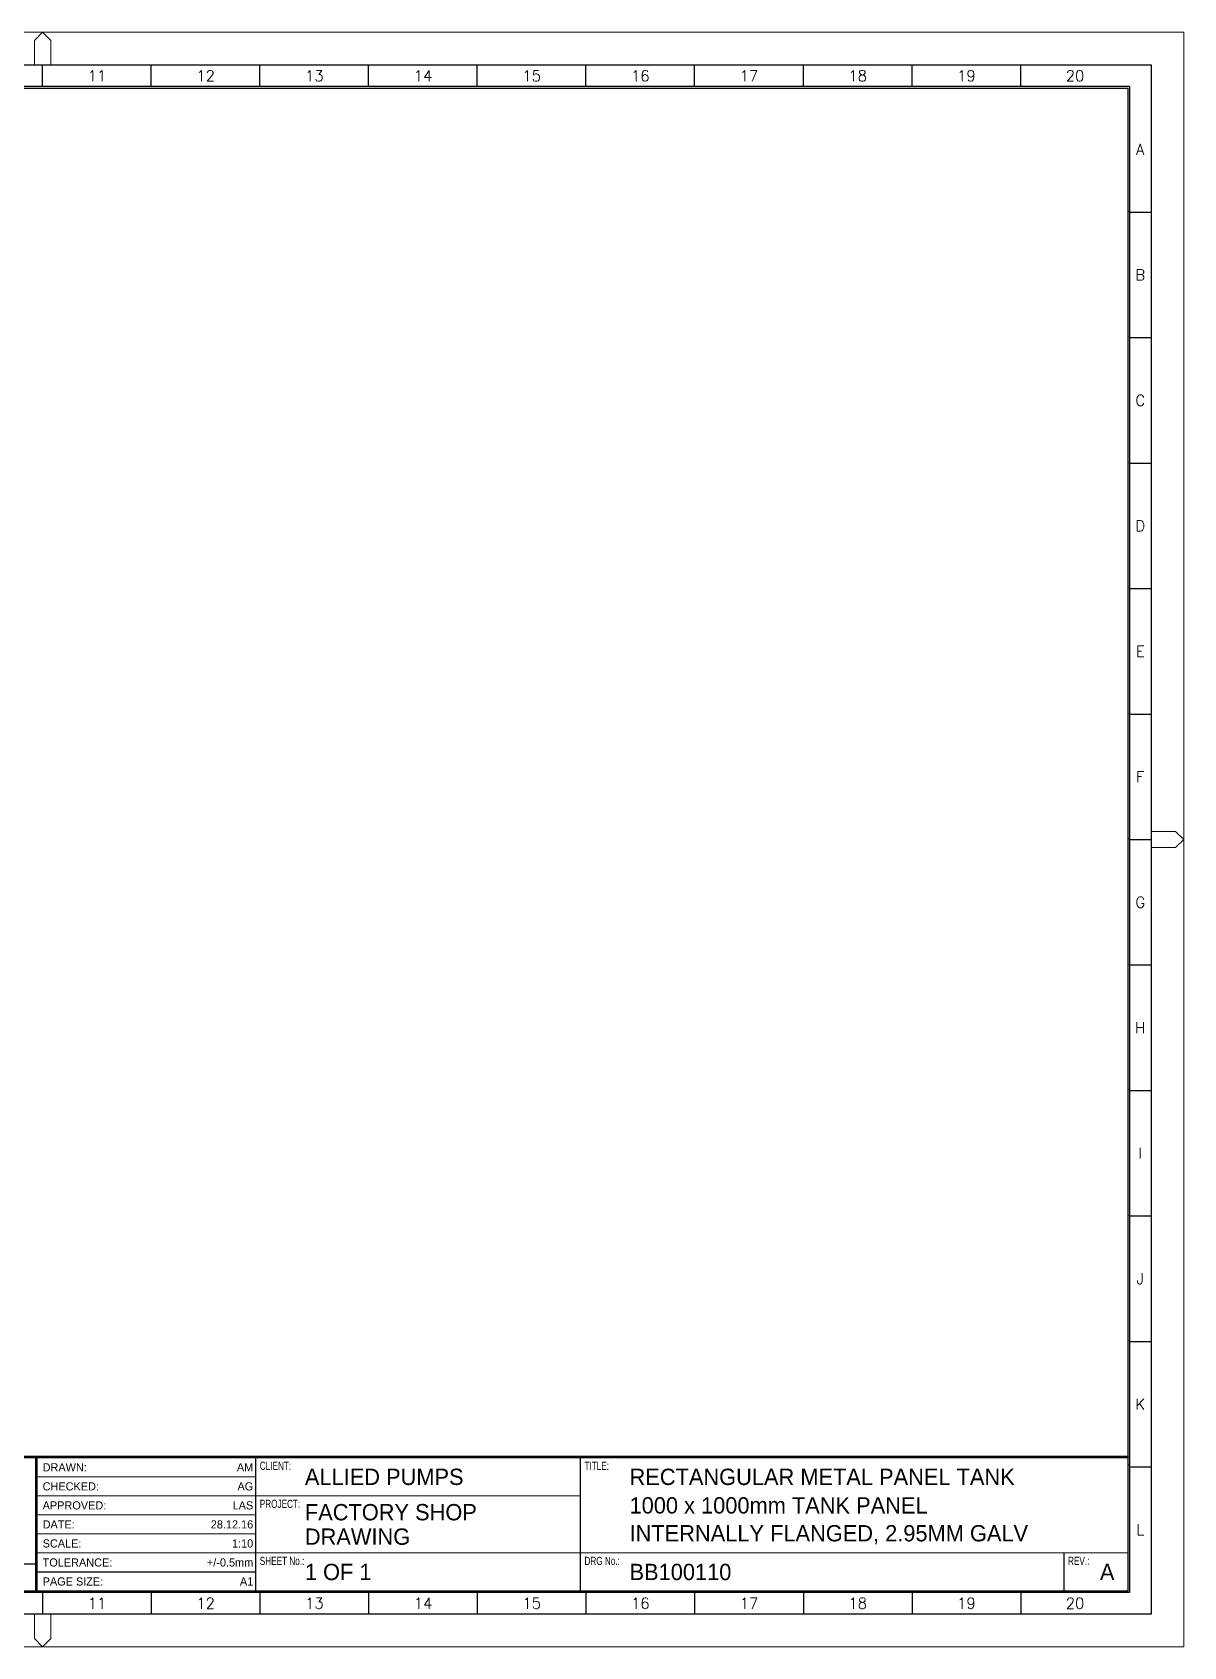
# Paper-space layout 'BB100110' of a CAD drawing. Header units: millimetres. Extents: x 571 to 1412, y -35 to 560.
# Drawn here: x 987 to 1412, y -35 to 560 of the extents above; entities that cross this region are included whole.
import ezdxf
from ezdxf.enums import TextEntityAlignment as Align

# ---------------------------------------------------------------- set-up
doc = ezdxf.new("R2010")
doc.units = ezdxf.units.MM
for name, color, linetype in [('.TITLE BLOCK ATTRIBUTES', 2, 'Continuous'), ('.TITLE BLOCK OUTLINE', 151, 'Continuous'), ('.TITLE BLOCK TEXT', 3, 'Continuous')]:
    doc.layers.add(name, color=color, linetype=linetype)
doc.layers.add('.TITLE PAGE OUTLINE', color=252, linetype='Continuous', plot=False)
doc.styles.add('ROMANS', font='romans')
doc.styles.add('style1', font='FRABK.TTF')

# ---------------------------------------------------------------- blocks, each defined once
blk = doc.blocks.new('AP TITLE BLOCK A3')
at = {"layer": '.TITLE BLOCK OUTLINE'}
for p, q in [((6, 291), (414, 291)), ((210, 287), (210, 291)), ((230, 287), (230, 291)), ((250, 287), (250, 291)), ((270, 287), (270, 291)), ((290, 287), (290, 291)), ((310, 287), (310, 291)), ((330, 287), (330, 291)), ((350, 287), (350, 291)), ((370, 287), (370, 291)), ((390, 287), (390, 291)), ((414, 291), (414, 6)), ((410, 287), (10, 287)), ((10.25, 286.75), (409.75, 286.75)), ((409.75, 10.25), (409.75, 286.75)), ((410, 287), (410, 10)), ((410, 264), (410, 264.08)), ((410, 263.92), (414, 263.92)), ((410, 240.92), (410, 241)), ((410, 240.83), (414, 240.83)), ((410, 217.83), (410, 217.92)), ((410, 217.75), (414, 217.75)), ((410, 194.75), (410, 194.83)), ((410, 194.67), (414, 194.67)), ((410, 171.67), (410, 171.75)), ((410, 171.58), (414, 171.58)), ((410, 148.58), (410, 148.67)), ((410, 148.5), (414, 148.5)), ((410, 125.5), (410, 125.58)), ((410, 125.42), (414, 125.42)), ((410, 102.42), (410, 102.5)), ((410, 102.33), (414, 102.33)), ((410, 79.33), (410, 79.42)), ((410, 79.25), (414, 79.25)), ((410, 56.25), (410, 56.33)), ((410, 56.17), (414, 56.17)), ((409.75, 35), (10.25, 35)), ((409.75, 34.75), (10.25, 34.75)), ((208.76, 10.25), (208.76, 34.75)), ((209.01, 10.25), (209.01, 34.75)), ((249.26, 10.25), (249.26, 34.75)), ((309.01, 10.25), (309.01, 34.75)), ((410, 34.83), (410, 34.92)), ((410, 33.42), (410, 33.5)), ((410, 33.08), (414, 33.08)), ((92.64, 15.25), (208.76, 15.25)), ((398, 10.25), (398, 17.25)), ((410, 10), (10, 10)), ((409.75, 10.25), (10.25, 10.25)), ((210, 10), (210, 6)), ((230, 10), (230, 6)), ((250, 10), (250, 6)), ((270, 10), (270, 6)), ((290, 10), (290, 6)), ((310, 10), (310, 6)), ((330, 10), (330, 6)), ((350, 10), (350, 6)), ((370, 10), (370, 6)), ((390, 10), (390, 6)), ((414, 6), (6, 6))]:
    blk.add_line(p, q, dxfattribs=at)
at = {"layer": '.TITLE BLOCK OUTLINE', "lineweight": 20}
for p, q in [((209.01, 31.25), (249.26, 31.25)), ((209.01, 27.75), (249.26, 27.75)), ((249.26, 27.75), (309.01, 27.75)), ((209.01, 24.25), (249.26, 24.25)), ((209.01, 20.75), (249.26, 20.75)), ((209.01, 17.25), (249.26, 17.25)), ((249.26, 17.25), (409.75, 17.25))]:
    blk.add_line(p, q, dxfattribs=at)
at = {"layer": '.TITLE BLOCK OUTLINE', "lineweight": 25}
blk.add_line((209.01, 13.75), (249.26, 13.75), dxfattribs=at)
at = {"layer": '.TITLE PAGE OUTLINE', "color": 170, "linetype": 'Continuous', "lineweight": 13}
for p, q in [((208.5, 295.5), (210, 297)), ((208.5, 291), (208.5, 295.5)), ((210, 297), (211.5, 295.5)), ((211.5, 291), (211.5, 295.5)), ((410, 297), (420, 297)), ((420, 287), (420, 297)), ((414, 150), (418.5, 150)), ((418.5, 150), (420, 148.5)), ((414, 147), (418.5, 147)), ((420, 148.5), (418.5, 147)), ((420, 0), (420, 10)), ((208.5, 6), (208.5, 1.5)), ((211.5, 6), (211.5, 1.5)), ((208.5, 1.5), (210, 0)), ((210, 0), (211.5, 1.5)), ((410, 0), (420, 0))]:
    blk.add_line(p, q, dxfattribs=at)
at = {"layer": '.TITLE PAGE OUTLINE', "linetype": 'Continuous', "lineweight": 0}
blk.add_3dface([(0, 0), (420, 0), (420, 297), (0, 297)], dxfattribs=at)
at = {"layer": '.TITLE BLOCK ATTRIBUTES', "style": 'style1'}
for tag, p in [('REVF', (12.75, 33)), ('00.00.06', (20.75, 33)), ('DRN6', (29.25, 33)), ('CHK6', (35.25, 33)), ('APP6', (41.25, 33)), ('REVE', (12.75, 29.5)), ('00.00.05', (20.75, 29.5)), ('DRN5', (29.25, 29.5)), ('CHK5', (35.25, 29.5)), ('APP5', (41.25, 29.5)), ('REVD', (12.75, 26)), ('00.00.04', (20.75, 26)), ('DRN4', (29.25, 26)), ('CHK4', (35.25, 26)), ('APP4', (41.25, 26)), ('REVC', (12.75, 22.5)), ('00.00.03', (20.75, 22.5)), ('DRN3', (29.25, 22.5)), ('CHK3', (35.25, 22.5)), ('APP3', (41.25, 22.5)), ('REVB', (12.75, 19)), ('00.00.02', (20.75, 19)), ('DRN2', (29.25, 19)), ('CHK2', (35.25, 19)), ('APP2', (41.25, 19)), ('REVA', (12.75, 15.5)), ('00.00.01', (20.75, 15.5)), ('DRN1', (29.25, 15.5)), ('CHK1', (35.25, 15.5)), ('APP1', (41.25, 15.5))]:
    blk.add_attdef(tag, text='', height=1.5, dxfattribs=at).set_placement(p, align=Align.MIDDLE_CENTER)
for tag, height, p in [('DESRP6', 1.5, (45.7, 33)), ('CLIENT', 3, (258.26, 31.25)), ('TITLE1', 3, (318.01, 31.25)), ('DESRP5', 1.5, (45.7, 29.5)), ('DESRP4', 1.5, (45.7, 26)), ('TITLE2', 3, (318.01, 26)), ('PROJ1', 3, (258.26, 24.75)), ('DESRP3', 1.5, (45.7, 22.5)), ('PROJ2', 3, (258.26, 20.25)), ('TITLE3', 3, (318.01, 20.87)), ('DESRP2', 1.5, (45.7, 19)), ('DESRP1', 1.5, (45.7, 15.5)), ('SHN', 3, (258.26, 13.75)), ('DRGNO.', 3, (318.01, 13.75)), ('A', 3, (404.58, 13.75))]:
    blk.add_attdef(tag, text='', height=height, dxfattribs=at).set_placement(p, align=Align.MIDDLE_LEFT)
at = {"layer": '.TITLE BLOCK ATTRIBUTES', "style": 'ROMANS'}
for tag, p in [('DRN', (248.76, 33)), ('CHK', (248.76, 29.5)), ('APP', (248.76, 26)), ('DATE', (248.76, 22.5)), ('SCALE', (248.76, 19)), ('TOL', (248.76, 15.5)), ('PGES', (248.76, 12))]:
    blk.add_attdef(tag, text='', height=1.5, dxfattribs=at).set_placement(p, align=Align.MIDDLE_RIGHT)
at = {"layer": '.TITLE BLOCK TEXT', "style": 'ROMANS'}
for s, p in [('11', (220, 289)), ('12', (240, 289)), ('13', (260, 289)), ('14', (280, 289)), ('15', (300, 289)), ('16', (320, 289)), ('17', (340, 289)), ('18', (360, 289)), ('19', (380, 289)), ('20', (400, 289)), ('A', (412, 275.46)), ('B', (412, 252.37)), ('C', (412, 229.29)), ('D', (412, 206.21)), ('E', (412, 183.12)), ('F', (412, 160.04)), ('G', (412, 136.96)), ('H', (412, 113.87)), ('I', (412, 90.79)), ('J', (412, 67.71)), ('K', (412, 44.62)), ('L', (412, 21.54)), ('11', (220, 8)), ('12', (240, 8)), ('13', (260, 8)), ('14', (280, 8)), ('15', (300, 8)), ('16', (320, 8)), ('17', (340, 8)), ('18', (360, 8)), ('19', (380, 8)), ('20', (400, 8))]:
    blk.add_text(s, height=2, dxfattribs=at).set_placement(p, align=Align.MIDDLE_CENTER)
at = {"layer": '.TITLE BLOCK TEXT', "style": 'style1'}
for s, p in [('DRAWN:', (210.01, 33)), ('CHECKED:', (210.01, 29.5)), ('APPROVED:', (210.01, 26)), ('DATE:', (210.01, 22.5)), ('SCALE:', (210.01, 19)), ('TOLERANCE:', (210.01, 15.5)), ('PAGE SIZE:', (210.01, 12))]:
    blk.add_text(s, height=1.5, dxfattribs=at).set_placement(p, align=Align.MIDDLE_LEFT)
at = {"layer": '.TITLE BLOCK TEXT', "style": 'style1', "width": 0.75}
for s, p in [('CLIENT:', (249.97, 34.04)), ('TITLE:', (309.72, 34.04)), ('PROJECT:', (249.97, 27.04)), ('SHEET No.:', (249.97, 16.54)), ('DRG No.:', (309.72, 16.54)), ('REV.:', (398.71, 16.54))]:
    blk.add_text(s, height=1.5, dxfattribs=at).set_placement(p, align=Align.TOP_LEFT)

psp = doc.layouts.new('BB100110')

# ---------------------------------------------------------------- block references
ref = psp.add_blockref('AP TITLE BLOCK A3', (570.58, -34.6), dxfattribs=dict(xscale=2.002380952380918, yscale=2.002380952380918, zscale=2.002380952380918))
ref.add_attrib('CLIENT', 'ALLIED PUMPS', dxfattribs={"layer": '.TITLE BLOCK ATTRIBUTES', "height": 6.0071, "style": 'style1'}).set_placement((1087.73, 27.98), align=Align.MIDDLE_LEFT)
ref.add_attrib('PROJ1', 'FACTORY SHOP ', dxfattribs={"layer": '.TITLE BLOCK ATTRIBUTES', "height": 6.0071, "style": 'style1'}).set_placement((1087.73, 14.96), align=Align.MIDDLE_LEFT)
ref.add_attrib('PROJ2', 'DRAWING', dxfattribs={"layer": '.TITLE BLOCK ATTRIBUTES', "height": 6.007, "style": 'style1'}).set_placement((1087.73, 5.95), align=Align.MIDDLE_LEFT)
ref.add_attrib('TITLE1', 'RECTANGULAR METAL PANEL TANK', dxfattribs={"layer": '.TITLE BLOCK ATTRIBUTES', "height": 6.0071, "style": 'style1'}).set_placement((1207.37, 27.98), align=Align.MIDDLE_LEFT)
ref.add_attrib('TITLE2', '1000 x 1000mm TANK PANEL', dxfattribs={"layer": '.TITLE BLOCK ATTRIBUTES', "height": 6.0071, "style": 'style1'}).set_placement((1207.37, 17.47), align=Align.MIDDLE_LEFT)
ref.add_attrib('TITLE3', 'INTERNALLY FLANGED, 2.95MM GALV', dxfattribs={"layer": '.TITLE BLOCK ATTRIBUTES', "height": 6.0071, "style": 'style1'}).set_placement((1207.37, 7.2), align=Align.MIDDLE_LEFT)
ref.add_attrib('DRGNO.', 'BB100110', dxfattribs={"layer": '.TITLE BLOCK ATTRIBUTES', "height": 6.007, "style": 'style1'}).set_placement((1207.37, -7.06), align=Align.MIDDLE_LEFT)
ref.add_attrib('A', 'A', dxfattribs={"layer": '.TITLE BLOCK ATTRIBUTES', "height": 6.01, "style": 'style1'}).set_placement((1380.7, -7.06), align=Align.MIDDLE_LEFT)
ref.add_attrib('SHN', '1 OF 1', dxfattribs={"layer": '.TITLE BLOCK ATTRIBUTES', "height": 6.007, "style": 'style1'}).set_placement((1087.73, -7.06), align=Align.MIDDLE_LEFT)
ref.add_attrib('CHK', 'AG', dxfattribs={"layer": '.TITLE BLOCK ATTRIBUTES', "height": 3.004, "style": 'style1'}).set_placement((1068.7, 24.47), align=Align.MIDDLE_RIGHT)
ref.add_attrib('APP', 'LAS', dxfattribs={"layer": '.TITLE BLOCK ATTRIBUTES', "height": 3.004, "style": 'style1'}).set_placement((1068.7, 17.47), align=Align.MIDDLE_RIGHT)
ref.add_attrib('SCALE', '1:10', dxfattribs={"layer": '.TITLE BLOCK ATTRIBUTES', "height": 3.004, "style": 'style1'}).set_placement((1068.7, 3.45), align=Align.MIDDLE_RIGHT)
ref.add_attrib('DATE', '28.12.16', dxfattribs={"layer": '.TITLE BLOCK ATTRIBUTES', "height": 3.004, "style": 'style1'}).set_placement((1068.7, 10.46), align=Align.MIDDLE_RIGHT)
ref.add_attrib('DRN', 'AM', dxfattribs={"layer": '.TITLE BLOCK ATTRIBUTES', "height": 3.004, "style": 'style1'}).set_placement((1068.7, 31.48), align=Align.MIDDLE_RIGHT)
ref.add_attrib('TOL', '+/-0.5mm', dxfattribs={"layer": '.TITLE BLOCK ATTRIBUTES', "height": 3.004, "style": 'style1'}).set_placement((1068.7, -3.56), align=Align.MIDDLE_RIGHT)
ref.add_attrib('PGES', 'A1', dxfattribs={"layer": '.TITLE BLOCK ATTRIBUTES', "height": 3.004, "style": 'style1'}).set_placement((1068.7, -10.57), align=Align.MIDDLE_RIGHT)

doc.saveas('drawing.dxf')
